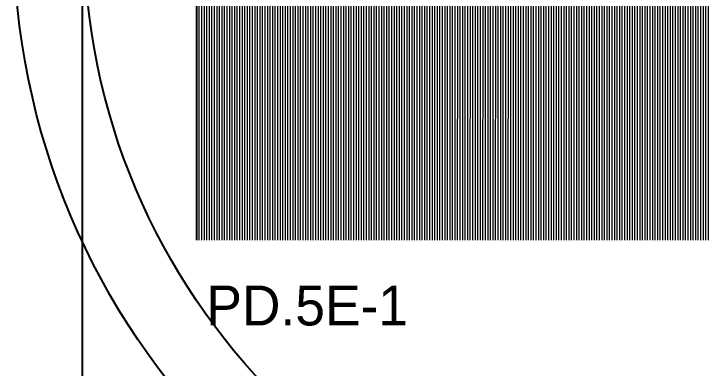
# Model space of a CAD drawing. Header units: metres. Extents: x -325 to 301, y -147 to 149.
# Drawn here: x 62.062 to 63.786, y 81.549 to 82.437 of the extents above; entities that cross this region are included whole.
import ezdxf

# ---------------------------------------------------------------- set-up
doc = ezdxf.new("R2010")
doc.units = ezdxf.units.M
doc.layers.add('-aux', color=50, linetype='Continuous', plot=False)
doc.layers.add('-AUX_MON', color=3, linetype='Continuous', plot=False)
doc.layers.add('1-SECCIÓ', color=1, linetype='Continuous')
doc.layers.add('3-TR Seleccionat', color=44, linetype='Continuous', lineweight=0)
doc.styles.add('x-llegenda materials$0$ENGRAVERS', font='TT0586M.TTF')

msp = doc.modelspace()

# ---------------------------------------------------------------- hatches: boundary and pattern name
at = {"layer": '3-TR Seleccionat'}
h = msp.add_hatch(dxfattribs=at)
h.set_pattern_fill('ANSI31', color=256, scale=0.002, angle=225, style=0)
h.set_pattern_definition([(270, (441140.0615235738, -650754.1273834651), (-0.00635, -1.734723475976807e-18), [])])
h.paths.add_polyline_path([(62.52053461690069, 81.86982261716155), (65.40055256730776, 81.86982261716155), (65.400542912992, 82.38484449034212), (63.848194847076, 82.35273864652606), (63.79408037031665, 82.55816958496058), (62.52030885657905, 82.59445993940076)])

# ---------------------------------------------------------------- linework, layer by layer
at = {"layer": '-aux'}
msp.add_lwpolyline([(62.23447743480324, 3.456691224966903), (62.23447743480324, 133.4566912249669)], dxfattribs=at)
at = {"layer": '-AUX_MON'}
for radius in [1.820887697150468, 1.644287805263133]:
    msp.add_circle((63.88302346029013, 82.63905007828603), radius, dxfattribs=at)
at = {"layer": '1-SECCIÓ'}
msp.add_line((62.52030885657905, 82.87457338576358), (62.52030885657905, 81.86982261716155), dxfattribs=at)

# ---------------------------------------------------------------- texts
at = {"layer": '-aux', "insert": (62.54506760655772, 81.75640365311187), "char_height": 0.1, "width": 19.21009939306024, "attachment_point": 1, "style": 'x-llegenda materials$0$ENGRAVERS'}
msp.add_mtext('PD.5E-1', dxfattribs=at)

doc.saveas('drawing.dxf')
